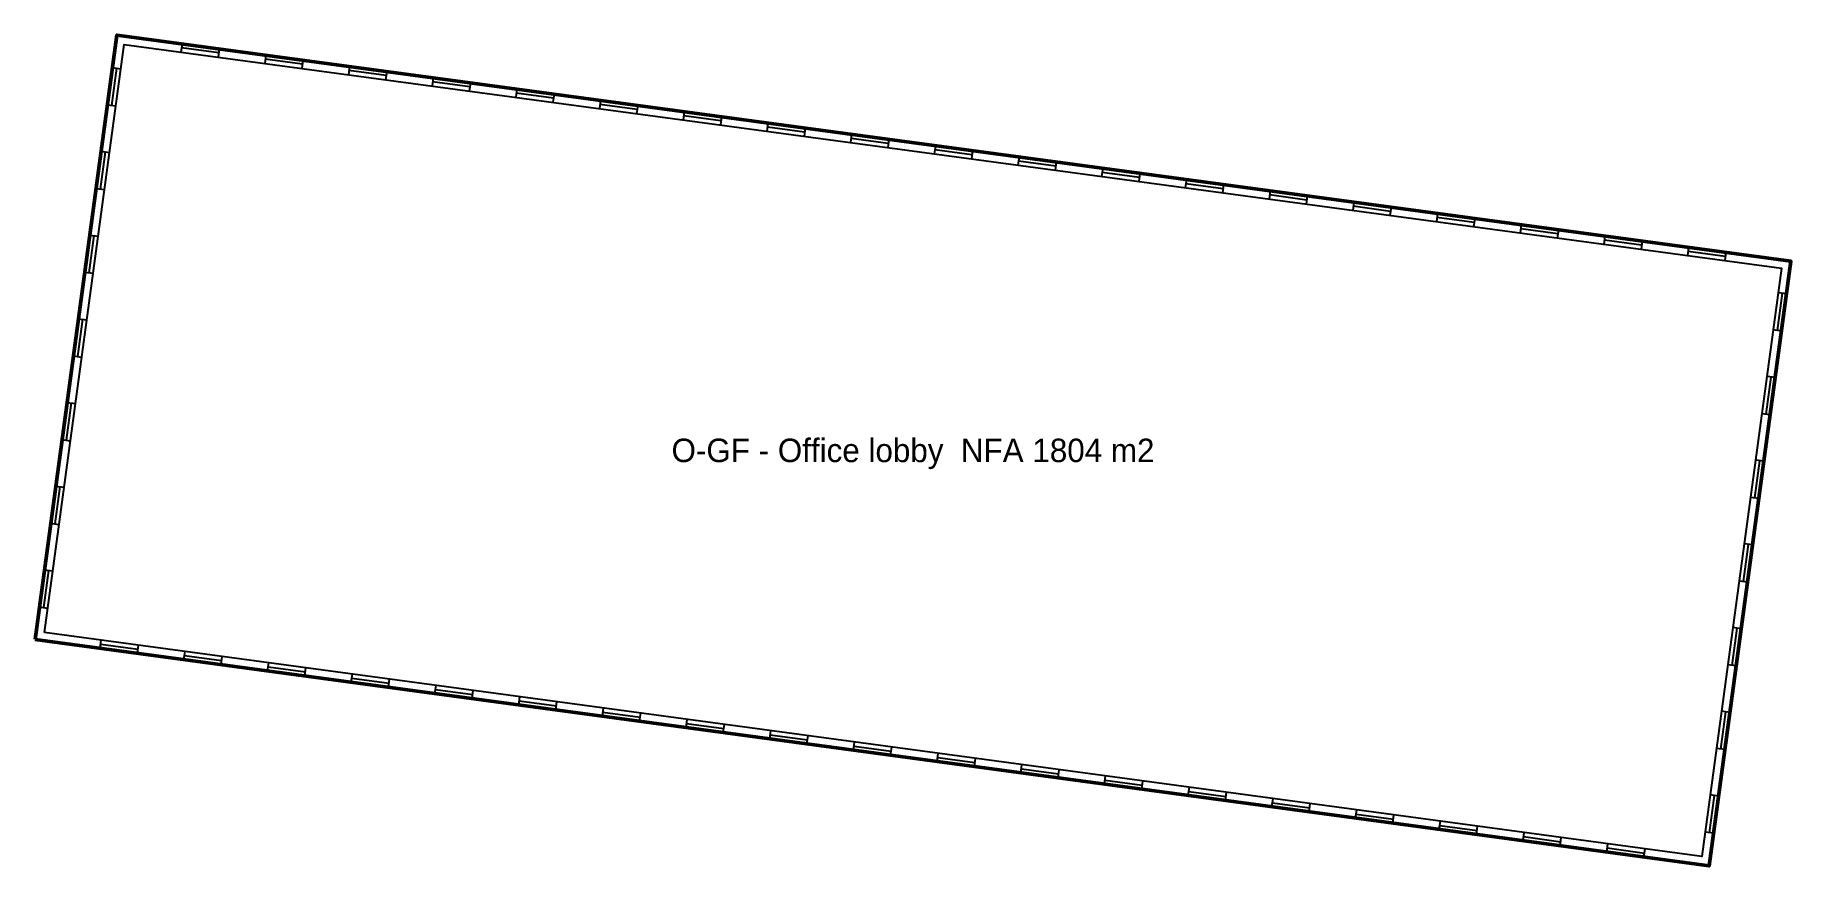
# Model space of a CAD drawing. Header units: metres. Extents: x -48.5 to 26.4, y 5 to 40.4.
import ezdxf
from ezdxf.enums import TextEntityAlignment as Align

# ---------------------------------------------------------------- set-up
doc = ezdxf.new("R2010")
doc.units = ezdxf.units.M
for name, color, linetype in [('TEXT', 250, 'Continuous'), ('WALL', 7, 'Continuous'), ('WINDOW', 5, 'Continuous')]:
    doc.layers.add(name, color=color, linetype=linetype)

msp = doc.modelspace()

# ---------------------------------------------------------------- linework, layer by layer
at = {"layer": 'WALL', "lineweight": 50}
msp.add_lwpolyline([(-48.48, 14.63), (22.87, 4.98), (26.36, 30.75), (-44.99, 40.39)], close=True, dxfattribs=at)
at = {"layer": 'WALL'}
msp.add_lwpolyline([(-48.086, 14.93), (-44.69, 39.996), (25.966, 30.45), (22.57, 5.374), (-48.086, 14.93)], close=True, dxfattribs=at)
at = {"layer": 'WINDOW'}
for p, q in [((-42.216, 40.015), (-42.263, 39.668)), ((-40.654, 39.628), (-42.239, 39.842)), ((-40.63, 39.801), (-40.677, 39.454)), ((-45.004, 38.981), (-45.219, 37.396)), ((-45.178, 39.005), (-44.831, 38.958)), ((-38.648, 39.533), (-38.695, 39.186)), ((-37.086, 39.146), (-38.672, 39.36)), ((-37.063, 39.319), (-37.11, 38.972)), ((-35.081, 39.051), (-35.128, 38.704)), ((-33.519, 38.664), (-35.104, 38.878)), ((-33.495, 38.837), (-33.542, 38.49)), ((-31.513, 38.569), (-31.56, 38.222)), ((-29.951, 38.182), (-31.537, 38.396)), ((-29.928, 38.355), (-29.975, 38.008)), ((-27.946, 38.087), (-27.993, 37.74)), ((-26.384, 37.7), (-27.969, 37.914)), ((-26.36, 37.873), (-26.407, 37.526)), ((-24.378, 37.605), (-24.425, 37.258)), ((-22.816, 37.218), (-24.402, 37.432)), ((-45.392, 37.419), (-45.046, 37.372)), ((-22.793, 37.391), (-22.839, 37.044)), ((-20.811, 37.123), (-20.857, 36.776)), ((-19.248, 36.735), (-20.834, 36.95)), ((-19.225, 36.909), (-19.272, 36.562)), ((-17.243, 36.641), (-17.29, 36.294)), ((-15.681, 36.253), (-17.266, 36.468)), ((-15.657, 36.427), (-15.704, 36.08)), ((-13.675, 36.159), (-13.722, 35.812)), ((-12.113, 35.771), (-13.699, 35.986)), ((-12.09, 35.945), (-12.137, 35.598)), ((-45.488, 35.414), (-45.702, 33.829)), ((-45.661, 35.438), (-45.314, 35.391)), ((-10.108, 35.677), (-10.155, 35.33)), ((-8.546, 35.289), (-10.131, 35.504)), ((-8.522, 35.463), (-8.569, 35.116)), ((-6.54, 35.195), (-6.587, 34.848)), ((-4.978, 34.807), (-6.564, 35.022)), ((-4.955, 34.981), (-5.001, 34.634)), ((-2.973, 34.713), (-3.019, 34.366)), ((-1.41, 34.325), (-2.996, 34.54)), ((-1.387, 34.499), (-1.434, 34.152)), ((-45.876, 33.852), (-45.529, 33.805)), ((0.595, 34.231), (0.548, 33.884)), ((2.157, 33.843), (0.572, 34.058)), ((2.181, 34.017), (2.134, 33.67)), ((4.163, 33.749), (4.116, 33.402)), ((5.725, 33.361), (4.139, 33.576)), ((5.748, 33.535), (5.701, 33.188)), ((7.73, 33.267), (7.683, 32.92)), ((9.292, 32.879), (7.707, 33.094)), ((9.316, 33.053), (9.269, 32.706)), ((11.298, 32.785), (11.251, 32.438)), ((12.86, 32.397), (11.274, 32.612)), ((12.883, 32.571), (12.836, 32.224)), ((14.865, 32.303), (14.818, 31.956)), ((-45.971, 31.847), (-46.186, 30.261)), ((-46.144, 31.87), (-45.797, 31.823)), ((16.427, 31.915), (14.842, 32.13)), ((16.451, 32.089), (16.404, 31.742)), ((18.433, 31.821), (18.386, 31.474)), ((19.995, 31.433), (18.409, 31.648)), ((20.018, 31.607), (19.972, 31.26)), ((22, 31.339), (21.954, 30.992)), ((23.563, 30.951), (21.977, 31.166)), ((23.586, 31.125), (23.539, 30.778)), ((-46.359, 30.285), (-46.012, 30.238)), ((25.784, 27.798), (25.998, 29.384)), ((26.172, 29.36), (25.825, 29.407)), ((-46.454, 28.279), (-46.669, 26.694)), ((-46.628, 28.303), (-46.281, 28.256)), ((25.957, 27.775), (25.61, 27.822)), ((-46.842, 26.717), (-46.496, 26.67)), ((25.3, 24.231), (25.515, 25.816)), ((25.689, 25.793), (25.342, 25.84)), ((-46.937, 24.712), (-47.152, 23.126)), ((-47.111, 24.735), (-46.764, 24.688)), ((25.474, 24.207), (25.127, 24.254)), ((-47.326, 23.15), (-46.979, 23.103)), ((24.817, 20.663), (25.032, 22.249)), ((25.205, 22.225), (24.859, 22.272)), ((-47.421, 21.144), (-47.636, 19.559)), ((-47.594, 21.168), (-47.247, 21.121)), ((24.991, 20.64), (24.644, 20.687)), ((-47.809, 19.582), (-47.462, 19.535)), ((24.334, 17.096), (24.549, 18.681)), ((24.722, 18.658), (24.376, 18.705)), ((-47.904, 17.577), (-48.119, 15.992)), ((-48.078, 17.601), (-47.731, 17.554)), ((24.508, 17.072), (24.161, 17.119)), ((-48.292, 16.015), (-47.946, 15.968)), ((23.851, 13.528), (24.066, 15.114)), ((24.239, 15.09), (23.892, 15.137)), ((-45.705, 14.255), (-45.659, 14.602)), ((-45.682, 14.428), (-44.096, 14.214)), ((-44.12, 14.04), (-44.073, 14.387)), ((-42.138, 13.772), (-42.091, 14.119)), ((-42.114, 13.946), (-40.529, 13.731)), ((-40.552, 13.558), (-40.505, 13.905)), ((-38.57, 13.29), (-38.524, 13.637)), ((24.025, 13.505), (23.678, 13.552)), ((-38.547, 13.463), (-36.961, 13.249)), ((-36.985, 13.075), (-36.938, 13.422)), ((-35.003, 12.807), (-34.956, 13.154)), ((-34.979, 12.981), (-33.394, 12.766)), ((-33.417, 12.593), (-33.37, 12.94)), ((-31.435, 12.325), (-31.388, 12.672)), ((-31.412, 12.498), (-29.826, 12.284)), ((-29.85, 12.11), (-29.803, 12.457)), ((-27.868, 11.842), (-27.821, 12.189)), ((-27.844, 12.016), (-26.259, 11.801)), ((-26.282, 11.628), (-26.235, 11.975)), ((-24.3, 11.36), (-24.253, 11.707)), ((-24.277, 11.533), (-22.691, 11.319)), ((-22.715, 11.145), (-22.668, 11.492)), ((23.368, 9.961), (23.583, 11.546)), ((23.756, 11.523), (23.409, 11.57)), ((-20.733, 10.877), (-20.686, 11.224)), ((-20.709, 11.051), (-19.124, 10.836)), ((-19.147, 10.663), (-19.1, 11.01)), ((-17.165, 10.395), (-17.118, 10.742)), ((-17.142, 10.568), (-15.556, 10.354)), ((-15.58, 10.18), (-15.533, 10.527)), ((-13.598, 9.912), (-13.551, 10.259)), ((-13.574, 10.086), (-11.989, 9.871)), ((-12.012, 9.698), (-11.965, 10.045)), ((-10.03, 9.43), (-9.983, 9.777)), ((23.541, 9.937), (23.195, 9.984)), ((-10.007, 9.603), (-8.421, 9.389)), ((-8.445, 9.215), (-8.398, 9.562)), ((-6.463, 8.947), (-6.416, 9.294)), ((-6.439, 9.121), (-4.854, 8.906)), ((-4.877, 8.733), (-4.83, 9.08)), ((-2.895, 8.465), (-2.848, 8.812)), ((-2.872, 8.638), (-1.286, 8.424)), ((-1.31, 8.25), (-1.263, 8.597)), ((0.672, 7.982), (0.719, 8.329)), ((0.696, 8.156), (2.281, 7.941)), ((2.258, 7.768), (2.305, 8.115)), ((4.24, 7.5), (4.287, 7.847)), ((4.263, 7.673), (5.849, 7.459)), ((5.825, 7.285), (5.872, 7.632)), ((22.885, 6.393), (23.1, 7.979)), ((23.273, 7.955), (22.926, 8.002)), ((7.807, 7.017), (7.854, 7.364)), ((7.831, 7.191), (9.416, 6.976)), ((9.393, 6.803), (9.44, 7.15)), ((11.375, 6.535), (11.422, 6.882)), ((11.398, 6.708), (12.984, 6.494)), ((12.96, 6.32), (13.007, 6.667)), ((14.942, 6.052), (14.989, 6.399)), ((14.966, 6.226), (16.551, 6.011)), ((16.528, 5.838), (16.575, 6.185)), ((23.058, 6.37), (22.711, 6.417)), ((18.51, 5.57), (18.557, 5.917)), ((18.533, 5.743), (20.119, 5.529)), ((20.095, 5.355), (20.142, 5.702))]:
    msp.add_line(p, q, dxfattribs=at)

# ---------------------------------------------------------------- texts
at = {"layer": 'TEXT'}
msp.add_text('O-GF - Office lobby  NFA 1804 m2', height=1, dxfattribs=at).set_placement((-11.06, 22.69), align=Align.MIDDLE_CENTER)

doc.saveas('drawing.dxf')
